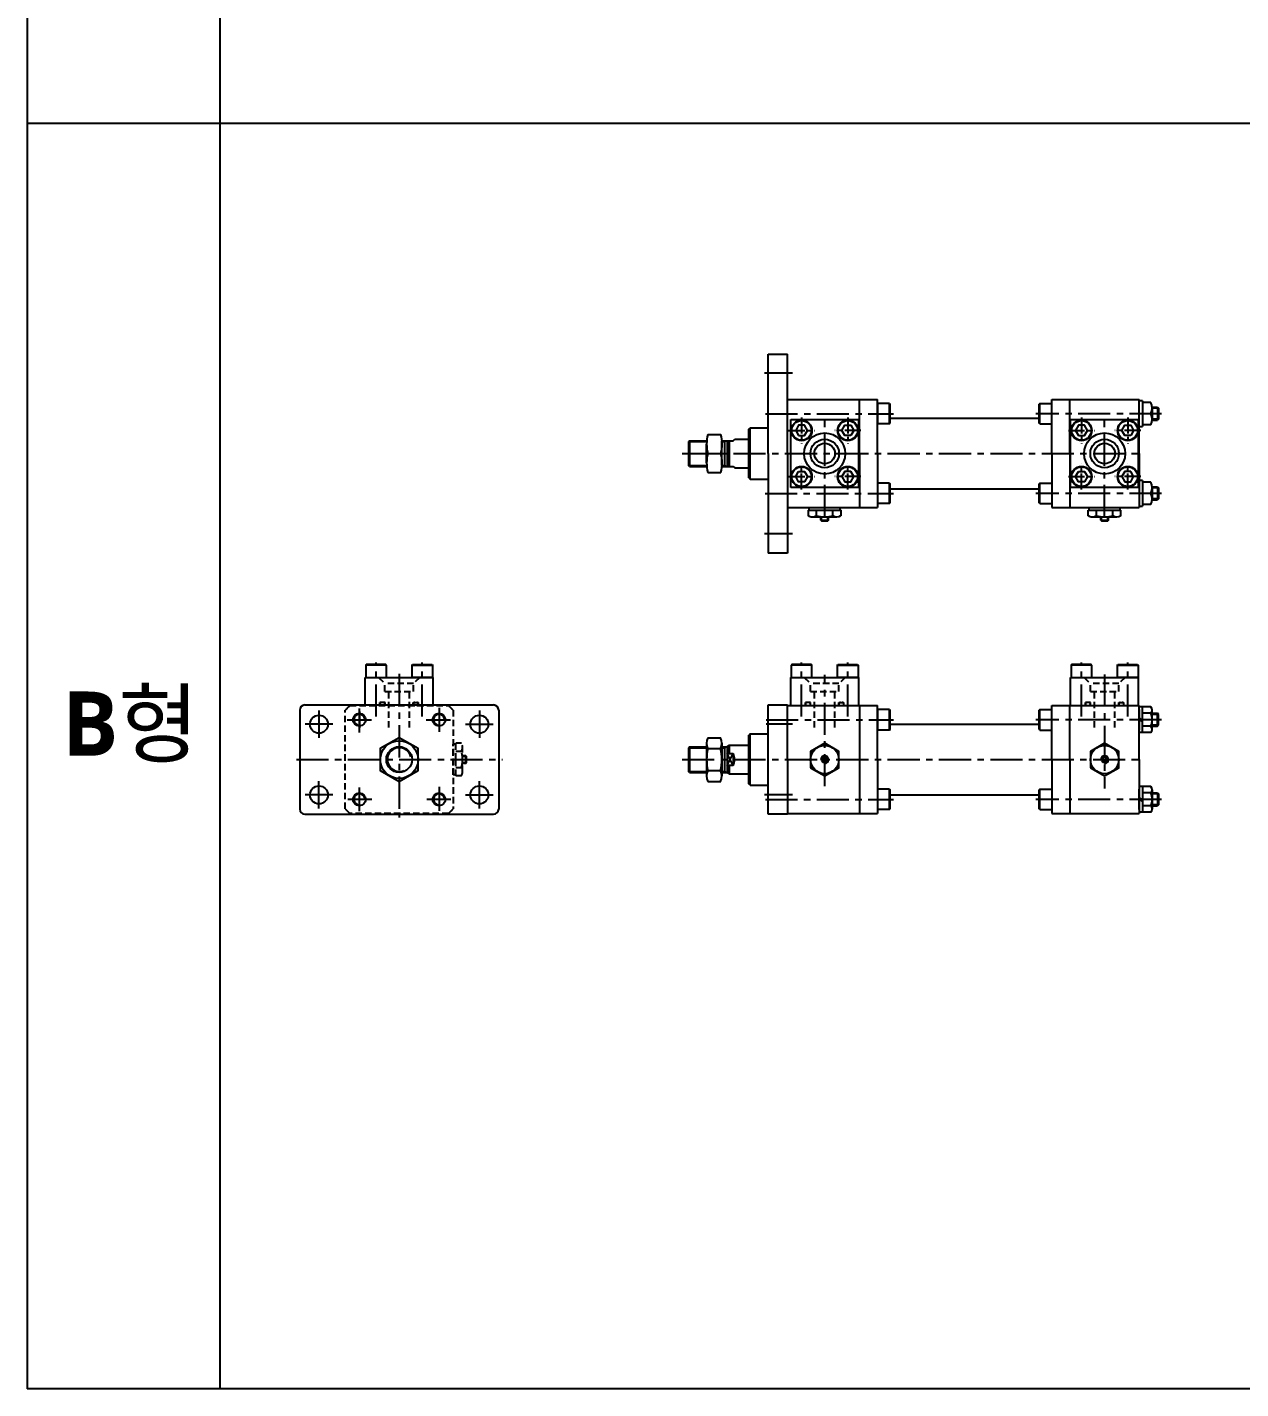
# Model space of a CAD drawing. Extents: x -819 to 9283, y 0 to 5329.
# Drawn here: x 0 to 945, y 3208 to 4268 of the extents above; entities that cross this region are included whole.
import ezdxf

# ---------------------------------------------------------------- set-up
doc = ezdxf.new("R2010")
doc.units = 0
doc.header["$LTSCALE"] = 10
doc.header["$MEASUREMENT"] = 0
for name, pattern in [('CENTER', [2, 1.25, -0.25, 0.25, -0.25]), ('CENTERX2', [4, 2.5, -0.5, 0.5, -0.5]), ('HIDDENX2', [0.75, 0.5, -0.25])]:
    doc.linetypes.add(name, pattern=pattern)
doc.layers.get('0').update_dxf_attribs({"linetype": 'CONTINUOUS'})
for name, color, linetype in [('CEN', 1, 'CENTERX2'), ('CENTER', 1, 'CENTER'), ('DIM', 2, 'CONTINUOUS'), ('HID', 2, 'HIDDENX2'), ('ML', 7, 'CONTINUOUS')]:
    doc.layers.add(name, color=color, linetype=linetype)
doc.styles.add('문자', font='romans.shx')

msp = doc.modelspace()

# ---------------------------------------------------------------- linework, layer by layer
for p, q in [((0, 5328.6), (0, 3208.2)), ((150, 5328.6), (150, 3208.2)), ((5585.1, 4193.4), (0, 4193.4)), ((618.1, 3884.6), (618.6, 3884.1)), ((618.1, 3884.6), (624.1, 3884.6)), ((618.6, 3884.1), (623.6, 3884.1)), ((624.1, 3884.6), (623.6, 3884.1)), ((836.1, 3884.6), (836.6, 3884.1)), ((836.1, 3884.6), (842.1, 3884.6)), ((836.6, 3884.1), (841.6, 3884.1)), ((842.1, 3884.6), (841.6, 3884.1)), ((5585.1, 3208.2), (0, 3208.2))]:
    msp.add_line(p, q)
at = {"color": 7, "linetype": 'Continuous'}
for p, q in [((608.4, 3888.1), (608.4, 3892.5)), ((608.4, 3892.5), (621.1, 3892.5)), ((609.1, 3894.5), (633.1, 3894.5)), ((609.1, 3892.5), (609.1, 3894.5)), ((614.7, 3888.1), (614.7, 3892.5)), ((621.1, 3894.5), (628.6, 3894.5)), ((621.1, 3892.5), (633.8, 3892.5)), ((627.4, 3888.1), (627.4, 3892.5)), ((633.1, 3892.5), (633.1, 3894.5)), ((633.8, 3888.1), (633.8, 3892.5)), ((826.4, 3888.1), (826.4, 3892.5)), ((826.4, 3892.5), (839.1, 3892.5)), ((827.1, 3894.5), (851.1, 3894.5)), ((827.1, 3892.5), (827.1, 3894.5)), ((832.7, 3888.1), (832.7, 3892.5)), ((839.1, 3894.5), (846.6, 3894.5)), ((839.1, 3892.5), (851.8, 3892.5)), ((845.4, 3888.1), (845.4, 3892.5)), ((851.1, 3892.5), (851.1, 3894.5)), ((851.8, 3888.1), (851.8, 3892.5)), ((611.5, 3887.1), (630.6, 3887.1)), ((618.6, 3884.1), (618.6, 3887.1)), ((623.6, 3884.1), (623.6, 3887.1)), ((829.5, 3887.1), (848.6, 3887.1)), ((836.6, 3884.1), (836.6, 3887.1)), ((841.6, 3884.1), (841.6, 3887.1))]:
    msp.add_line(p, q, dxfattribs=at)
at = {"color": 3}
for p, q in [((618.1, 3884.6), (618.1, 3887.1)), ((624.1, 3884.6), (624.1, 3887.1)), ((836.1, 3884.6), (836.1, 3887.1)), ((842.1, 3884.6), (842.1, 3887.1))]:
    msp.add_line(p, q, dxfattribs=at)
at = {"color": 7, "linetype": 'Continuous'}
for points in [[(610.1, 3691.8), (621.1, 3685.5), (632.1, 3691.8), (632.1, 3704.5), (621.1, 3710.9), (610.1, 3704.5)], [(828.1, 3691.8), (839.1, 3685.5), (850.1, 3691.8), (850.1, 3704.5), (839.1, 3710.9), (828.1, 3704.5)], [(620.2, 3699.7), (619.3, 3698.2), (620.2, 3696.7), (621.9, 3696.7), (622.8, 3698.2), (621.9, 3699.7)], [(838.2, 3699.7), (837.3, 3698.2), (838.2, 3696.7), (839.9, 3696.7), (840.8, 3698.2), (839.9, 3699.7)]]:
    msp.add_lwpolyline(points, close=True, dxfattribs=at)
for centre, radius in [((621.1, 3698.2), 11), ((621.1, 3698.2), 2.5), ((839.1, 3698.2), 11), ((839.1, 3698.2), 2.5)]:
    msp.add_circle(centre, radius, dxfattribs=at)
for centre, radius, start, end in [((611.5, 3892.8), 5.62, 235.6158, 270), ((611.5, 3892.8), 5.62, 235.6158, 304.3842), ((621.1, 3908.1), 21, 252.412, 270), ((621.1, 3908.1), 21, 270, 287.588), ((630.6, 3892.8), 5.62, 235.6158, 304.3842), ((829.5, 3892.8), 5.62, 235.6158, 270), ((829.5, 3892.8), 5.62, 235.6158, 304.3842), ((839.1, 3908.1), 21, 252.412, 270), ((839.1, 3908.1), 21, 270, 287.588), ((848.6, 3892.8), 5.62, 235.6158, 304.3842)]:
    msp.add_arc(centre, radius, start, end, dxfattribs=at)
at = {"layer": 'CEN'}
for p, q in [((595.9, 3999), (574.3, 3999)), ((575, 3967.5), (674.6, 3967.5)), ((621.1, 3887), (621.1, 3966)), ((883.5, 3967.5), (785.5, 3967.5)), ((839.1, 3887), (839.1, 3966)), ((510.1, 3936.5), (869.9, 3936.5)), ((574.6, 3905.5), (674.6, 3905.5)), ((883.5, 3905.5), (785.5, 3905.5)), ((595.9, 3874), (574.3, 3874)), ((271.7, 3731.7), (271.7, 3773.8)), ((289.7, 3764.9), (289.7, 3653.2)), ((307.7, 3731.7), (307.7, 3773.8)), ((603.1, 3731.7), (603.1, 3773.8)), ((621.1, 3677.4), (621.1, 3764.2)), ((639.1, 3731.7), (639.1, 3773.8)), ((821.1, 3731.7), (821.1, 3773.8)), ((839.1, 3764.4), (839.1, 3675.6)), ((857.1, 3731.7), (857.1, 3773.8)), ((227.2, 3736.4), (227.2, 3715)), ((258.7, 3735.6), (258.7, 3722.8)), ((352.2, 3736.4), (352.2, 3715)), ((237.9, 3725.7), (216.4, 3725.7)), ((252.3, 3729.2), (265.1, 3729.2)), ((341.4, 3725.7), (362.9, 3725.7)), ((595.9, 3725.7), (575.4, 3725.7)), ((575.5, 3729.2), (674.6, 3729.2)), ((883.5, 3729.2), (785.5, 3729.2)), ((209.7, 3698.2), (370.1, 3698.2)), ((510.1, 3698.2), (869.9, 3698.2)), ((227.2, 3660), (227.2, 3681.4)), ((352.2, 3660), (352.2, 3681.4)), ((237.9, 3670.7), (216.4, 3670.7)), ((341.4, 3670.7), (362.9, 3670.7)), ((595.9, 3670.7), (574.3, 3670.7)), ((574.9, 3667.2), (674.6, 3667.2)), ((883.5, 3667.2), (785.5, 3667.2))]:
    msp.add_line(p, q, dxfattribs=at)
at = {"layer": 'CEN', "color": 1, "linetype": 'CENTER', "ltscale": 1.5}
for p, q in [((258.7, 3719.3), (258.7, 3739)), ((320.7, 3738.5), (320.7, 3719.9)), ((249.3, 3729.2), (268, 3729.2)), ((310.8, 3729.2), (330.5, 3729.2)), ((258.7, 3657.9), (258.7, 3676.5)), ((320.7, 3677), (320.7, 3657.3)), ((268.5, 3667.2), (248.8, 3667.2)), ((330, 3667.2), (311.3, 3667.2))]:
    msp.add_line(p, q, dxfattribs=at)
at = {"layer": 'CENTER'}
for p, q in [((603.1, 3964.6), (603.1, 3944.4)), ((639.1, 3964.6), (639.1, 3944.4)), ((821.1, 3964.6), (821.1, 3944.4)), ((857.1, 3964.6), (857.1, 3944.4)), ((593, 3954.5), (613.2, 3954.5)), ((649.2, 3954.5), (629, 3954.5)), ((811, 3954.5), (831.2, 3954.5)), ((867.2, 3954.5), (847, 3954.5)), ((603.1, 3908.4), (603.1, 3928.6)), ((639.1, 3908.4), (639.1, 3928.6)), ((821.1, 3908.4), (821.1, 3928.6)), ((857.1, 3908.4), (857.1, 3928.6)), ((593, 3918.5), (613.2, 3918.5)), ((649.2, 3918.5), (629, 3918.5)), ((811, 3918.5), (831.2, 3918.5)), ((867.2, 3918.5), (847, 3918.5))]:
    msp.add_line(p, q, dxfattribs=at)
at = {"layer": 'DIM'}
for p, q in [((881.1, 3971.8), (876.1, 3971.8)), ((881.1, 3963.3), (876.1, 3963.3)), ((515.1, 3945.8), (529.1, 3945.8)), ((541.1, 3945.8), (543.1, 3945.8)), ((543.1, 3945.8), (544.4, 3946.5)), ((515.1, 3927.3), (529.1, 3927.3)), ((541.1, 3927.3), (543.1, 3927.3)), ((543.1, 3927.3), (544.4, 3926.5)), ((881.1, 3909.8), (876.1, 3909.8)), ((881.1, 3901.3), (876.1, 3901.3)), ((881.1, 3733.4), (876.1, 3733.4)), ((881.1, 3724.9), (876.1, 3724.9)), ((515.1, 3707.4), (529.1, 3707.4)), ((541.1, 3707.4), (543.1, 3707.4)), ((543.1, 3707.4), (544.4, 3708.2)), ((545.1, 3693.6), (549.7, 3702.8)), ((549.7, 3693.6), (545.1, 3702.8)), ((515.1, 3688.9), (529.1, 3688.9)), ((541.1, 3688.9), (543.1, 3688.9)), ((543.1, 3688.9), (544.4, 3688.2)), ((881.1, 3671.4), (876.1, 3671.4)), ((881.1, 3662.9), (876.1, 3662.9))]:
    msp.add_line(p, q, dxfattribs=at)
for centre, radius, start, end in [((258.7, 3729.2), 4.25, 353.2437, 276.7563), ((320.7, 3729.2), 4.25, 353.2437, 276.7563), ((289.7, 3698.2), 9.25, 13.7579, 292.8554), ((621.1, 3698.2), 3, 270, 180), ((839.1, 3698.2), 3, 270, 180), ((258.7, 3667.2), 4.25, 353.2437, 276.7563), ((320.7, 3667.2), 4.25, 353.2437, 276.7563)]:
    msp.add_arc(centre, radius, start, end, dxfattribs=at)
at = {"layer": 'HID'}
for p, q in [((273.7, 3762.2), (278.6, 3757.3)), ((300.8, 3757.3), (278.6, 3757.3)), ((278.6, 3751.2), (278.6, 3757.3)), ((278.6, 3751.2), (278.6, 3757.3)), ((305.7, 3762.2), (300.8, 3757.3)), ((300.8, 3751.2), (300.8, 3757.3)), ((605.1, 3762.2), (610, 3757.3)), ((610, 3751.2), (610, 3757.3)), ((632.2, 3757.3), (610, 3757.3)), ((610, 3751.2), (610, 3757.3)), ((637.1, 3762.2), (632.2, 3757.3)), ((632.2, 3751.2), (632.2, 3757.3)), ((823.1, 3762.2), (828, 3757.3)), ((850.2, 3757.3), (828, 3757.3)), ((828, 3751.2), (828, 3757.3)), ((828, 3751.2), (828, 3757.3)), ((855.1, 3762.2), (850.2, 3757.3)), ((850.2, 3751.2), (850.2, 3757.3)), ((278.7, 3742.6), (274.7, 3742.6)), ((274.7, 3740.2), (274.7, 3742.6)), ((278.6, 3751.2), (300.8, 3751.2)), ((278.7, 3740.2), (278.7, 3742.6)), ((281.7, 3723.2), (281.7, 3751.2)), ((297.7, 3723.2), (297.7, 3751.2)), ((300.7, 3742.6), (304.7, 3742.6)), ((300.7, 3740.2), (300.7, 3742.6)), ((304.7, 3740.2), (304.7, 3742.6)), ((606.1, 3740.2), (606.1, 3742.6)), ((610.1, 3742.6), (606.1, 3742.6)), ((610, 3751.2), (632.2, 3751.2)), ((610.1, 3740.2), (610.1, 3742.6)), ((613.1, 3723.2), (613.1, 3751.2)), ((629.1, 3723.2), (629.1, 3751.2)), ((632.1, 3740.2), (632.1, 3742.6)), ((632.1, 3742.6), (636.1, 3742.6)), ((636.1, 3740.2), (636.1, 3742.6)), ((828.1, 3742.6), (824.1, 3742.6)), ((824.1, 3740.2), (824.1, 3742.6)), ((828, 3751.2), (850.2, 3751.2)), ((828.1, 3740.2), (828.1, 3742.6)), ((831.1, 3723.2), (831.1, 3751.2)), ((847.1, 3723.2), (847.1, 3751.2)), ((850.1, 3742.6), (854.1, 3742.6)), ((850.1, 3740.2), (850.1, 3742.6)), ((854.1, 3740.2), (854.1, 3742.6)), ((247.7, 3659.8), (247.7, 3736.6)), ((251.3, 3740.2), (328.1, 3740.2)), ((263.2, 3740.7), (263.2, 3740.2)), ((316.2, 3740.7), (316.2, 3740.2)), ((331.7, 3736.6), (331.7, 3659.8)), ((338.1, 3710.9), (333.7, 3710.9)), ((333.7, 3698.2), (333.7, 3710.9)), ((331.7, 3686.2), (331.7, 3710.2)), ((333.7, 3710.2), (331.7, 3710.2)), ((338.1, 3704.5), (333.7, 3704.5)), ((339.1, 3688.7), (339.1, 3707.7)), ((341.6, 3701.2), (339.1, 3701.2)), ((342.1, 3700.7), (339.1, 3700.7)), ((341.6, 3695.2), (341.6, 3701.2)), ((341.6, 3701.2), (342.1, 3700.7)), ((342.1, 3695.7), (342.1, 3700.7)), ((333.7, 3685.5), (333.7, 3698.2)), ((338.1, 3691.8), (333.7, 3691.8)), ((342.1, 3695.7), (339.1, 3695.7)), ((341.6, 3695.2), (339.1, 3695.2)), ((341.6, 3695.2), (342.1, 3695.7)), ((333.7, 3686.2), (331.7, 3686.2)), ((338.1, 3685.5), (333.7, 3685.5)), ((328.1, 3656.2), (251.3, 3656.2))]:
    msp.add_line(p, q, dxfattribs=at)
for centre, radius, start, end in [((275.9, 3741.4), 1.2, 90, 270), ((277.4, 3741.4), 1.2, 270, 90), ((301.9, 3741.4), 1.2, 90, 270), ((303.4, 3741.4), 1.2, 270, 90), ((607.3, 3741.4), 1.2, 90, 270), ((608.8, 3741.4), 1.2, 270, 90), ((633.3, 3741.4), 1.2, 90, 270), ((634.8, 3741.4), 1.2, 270, 90), ((825.3, 3741.4), 1.2, 90, 270), ((826.8, 3741.4), 1.2, 270, 90), ((851.3, 3741.4), 1.2, 90, 270), ((852.8, 3741.4), 1.2, 270, 90), ((289.7, 3698.2), 56.9, 132.4237, 137.5763), ((289.7, 3698.2), 56.9, 42.4237, 47.5763), ((333.4, 3707.7), 5.62, 325.6158, 34.3842), ((318.1, 3698.2), 21, 0, 17.588), ((318.1, 3698.2), 21, 342.412, 0), ((333.4, 3688.7), 5.62, 325.6158, 34.3842), ((333.4, 3688.7), 5.62, 325.6158, 0), ((289.7, 3698.2), 56.9, 222.4237, 227.5763), ((289.7, 3698.2), 56.9, 312.4237, 317.5763)]:
    msp.add_arc(centre, radius, start, end, dxfattribs=at)
at = {"layer": 'ML'}
for p, q in [((577.1, 3936.5), (577.1, 4014)), ((577.1, 4014), (592.1, 4014)), ((592.1, 3936.5), (592.1, 4014)), ((592.1, 3978.5), (662.1, 3978.5)), ((592.1, 3936.5), (592.1, 3978.5)), ((648.1, 3936.5), (648.1, 3978.5)), ((662.1, 3936.5), (662.1, 3978.5)), ((798.1, 3978.5), (866.1, 3978.5)), ((798.1, 3936.5), (798.1, 3978.5)), ((812.1, 3936.5), (812.1, 3978.5)), ((866.1, 3936.5), (866.1, 3978.5)), ((868.6, 3977.5), (866.1, 3977.5)), ((868.6, 3977.5), (868.6, 3957.5)), ((875.1, 3976.2), (868.6, 3976.2)), ((662.1, 3975.5), (662.1, 3959.5)), ((671.5, 3975.5), (662.1, 3975.5)), ((671.5, 3959.5), (671.5, 3975.5)), ((671.5, 3975.5), (672.1, 3974.9)), ((672.1, 3960.1), (672.1, 3974.9)), ((788.7, 3975.5), (788.1, 3974.9)), ((788.1, 3960.1), (788.1, 3974.9)), ((788.7, 3975.5), (798.1, 3975.5)), ((788.7, 3959.5), (788.7, 3975.5)), ((866.1, 3959.5), (866.1, 3975.5)), ((868.6, 3975.5), (868.6, 3959.5)), ((875.1, 3967.5), (868.6, 3967.5)), ((876, 3972.5), (880.3, 3972.5)), ((876.1, 3971.9), (876.1, 3963.2)), ((880.3, 3972.5), (880.3, 3962.5)), ((880.3, 3972.5), (881.1, 3971.8)), ((881.1, 3971.8), (881.1, 3963.3)), ((562.1, 3955.5), (563.1, 3956.5)), ((562.1, 3917.5), (562.1, 3955.5)), ((563.1, 3956.5), (577.1, 3956.5)), ((563.1, 3916.5), (563.1, 3956.5)), ((594.6, 3910), (594.6, 3963)), ((594.6, 3963), (647.6, 3963)), ((647.6, 3910), (647.6, 3963)), ((647.6, 3963), (647.6, 3910)), ((671.5, 3959.5), (662.1, 3959.5)), ((671.5, 3959.5), (672.1, 3960.1)), ((672.1, 3964), (788.1, 3964)), ((788.7, 3959.5), (788.1, 3960.1)), ((788.7, 3959.5), (798.1, 3959.5)), ((812.6, 3963), (865.6, 3963)), ((812.6, 3910), (812.6, 3963)), ((865.6, 3963), (865.6, 3910)), ((865.6, 3910), (865.6, 3963)), ((866.1, 3957.5), (868.6, 3957.5)), ((875.1, 3958.9), (868.6, 3958.9)), ((876, 3962.5), (880.3, 3962.5)), ((881.1, 3963.3), (880.3, 3962.5)), ((515.8, 3946.5), (515.1, 3945.8)), ((515.1, 3945.8), (515.1, 3927.3)), ((515.8, 3946.5), (515.8, 3926.5)), ((515.8, 3946.5), (529.1, 3946.5)), ((530.1, 3951.3), (540.1, 3951.3)), ((541.1, 3946.5), (545.1, 3946.5)), ((541.1, 3927.1), (541.1, 3946)), ((543.1, 3946.5), (543.1, 3926.5)), ((545.1, 3946.5), (545.1, 3926.5)), ((545.1, 3946.5), (549.7, 3946.5)), ((546.6, 3946.5), (546.6, 3936.5)), ((549.7, 3946.5), (551, 3947.7)), ((551, 3947.7), (562.1, 3947.7)), ((529.1, 3929.2), (529.1, 3943.9)), ((530.1, 3936.5), (540.1, 3936.5)), ((546.6, 3936.5), (546.6, 3926.5)), ((577.1, 3936.5), (577.1, 3859)), ((592.1, 3936.5), (592.1, 3894.5)), ((592.1, 3936.5), (592.1, 3859)), ((648.1, 3936.5), (648.1, 3894.5)), ((662.1, 3936.5), (662.1, 3894.5)), ((798.1, 3936.5), (798.1, 3894.5)), ((812.1, 3936.5), (812.1, 3894.5)), ((866.1, 3936.5), (866.1, 3894.5)), ((515.8, 3926.5), (515.1, 3927.3)), ((515.8, 3926.5), (529.1, 3926.5)), ((541.1, 3926.5), (545.1, 3926.5)), ((545.1, 3926.5), (549.7, 3926.5)), ((549.7, 3926.5), (551, 3925.3)), ((551, 3925.3), (562.1, 3925.3)), ((530.1, 3921.8), (540.1, 3921.8)), ((562.1, 3917.5), (563.1, 3916.5)), ((563.1, 3916.5), (577.1, 3916.5)), ((662.1, 3913.5), (662.1, 3897.5)), ((671.5, 3913.5), (662.1, 3913.5)), ((671.5, 3897.5), (671.5, 3913.5)), ((671.5, 3913.5), (672.1, 3912.9)), ((672.1, 3898.1), (672.1, 3912.9)), ((788.7, 3913.5), (788.1, 3912.9)), ((788.1, 3898.1), (788.1, 3912.9)), ((788.7, 3913.5), (798.1, 3913.5)), ((788.7, 3897.5), (788.7, 3913.5)), ((868.6, 3915.5), (866.1, 3915.5)), ((868.6, 3915.5), (868.6, 3895.5)), ((875.1, 3914.2), (868.6, 3914.2)), ((647.6, 3910), (594.6, 3910)), ((672.1, 3909), (788.1, 3909)), ((865.6, 3910), (812.6, 3910)), ((875.1, 3905.5), (868.6, 3905.5)), ((876, 3910.5), (880.3, 3910.5)), ((876.1, 3909.9), (876.1, 3901.2)), ((880.3, 3910.5), (881.1, 3909.8)), ((880.3, 3910.5), (880.3, 3900.5)), ((881.1, 3909.8), (881.1, 3901.3)), ((592.1, 3894.5), (662.1, 3894.5)), ((671.5, 3897.5), (662.1, 3897.5)), ((671.5, 3897.5), (672.1, 3898.1)), ((788.7, 3897.5), (788.1, 3898.1)), ((788.7, 3897.5), (798.1, 3897.5)), ((798.1, 3894.5), (866.1, 3894.5)), ((866.1, 3895.5), (868.6, 3895.5)), ((875.1, 3896.9), (868.6, 3896.9)), ((876, 3900.5), (880.3, 3900.5)), ((881.1, 3901.3), (880.3, 3900.5)), ((592.1, 3859), (577.1, 3859)), ((264, 3772.2), (263.7, 3771.6)), ((263.7, 3771.6), (263.7, 3762.2)), ((279.7, 3771.6), (263.7, 3771.6)), ((279.3, 3772.2), (264, 3772.2)), ((279.7, 3771.6), (279.3, 3772.2)), ((279.7, 3762.2), (279.7, 3771.6)), ((299.7, 3771.6), (300, 3772.2)), ((299.7, 3762.2), (299.7, 3771.6)), ((299.7, 3771.6), (315.7, 3771.6)), ((300, 3772.2), (315.3, 3772.2)), ((315.3, 3772.2), (315.7, 3771.6)), ((315.7, 3771.6), (315.7, 3762.2)), ((595.4, 3772.2), (595.1, 3771.6)), ((595.1, 3771.6), (595.1, 3762.2)), ((611.1, 3771.6), (595.1, 3771.6)), ((610.7, 3772.2), (595.4, 3772.2)), ((611.1, 3771.6), (610.7, 3772.2)), ((611.1, 3762.2), (611.1, 3771.6)), ((631.1, 3771.6), (631.4, 3772.2)), ((631.1, 3762.2), (631.1, 3771.6)), ((631.1, 3771.6), (647.1, 3771.6)), ((631.4, 3772.2), (646.7, 3772.2)), ((646.7, 3772.2), (647.1, 3771.6)), ((647.1, 3771.6), (647.1, 3762.2)), ((813.4, 3772.2), (813.1, 3771.6)), ((813.1, 3771.6), (813.1, 3762.2)), ((829.1, 3771.6), (813.1, 3771.6)), ((828.7, 3772.2), (813.4, 3772.2)), ((829.1, 3771.6), (828.7, 3772.2)), ((829.1, 3762.2), (829.1, 3771.6)), ((849.1, 3771.6), (849.4, 3772.2)), ((849.1, 3762.2), (849.1, 3771.6)), ((849.1, 3771.6), (865.1, 3771.6)), ((849.4, 3772.2), (864.7, 3772.2)), ((864.7, 3772.2), (865.1, 3771.6)), ((865.1, 3771.6), (865.1, 3762.2)), ((263.2, 3762.2), (316.2, 3762.2)), ((263.2, 3740.7), (263.2, 3762.2)), ((315.7, 3762.2), (299.7, 3762.2)), ((316.2, 3740.7), (316.2, 3762.2)), ((594.6, 3762.2), (647.6, 3762.2)), ((594.6, 3740.2), (594.6, 3762.2)), ((647.1, 3762.2), (631.1, 3762.2)), ((647.6, 3740.2), (647.6, 3762.2)), ((812.6, 3762.2), (865.6, 3762.2)), ((812.6, 3740.2), (812.6, 3762.2)), ((865.1, 3762.2), (849.1, 3762.2)), ((865.6, 3740.2), (865.6, 3762.2)), ((212.2, 3736.7), (212.2, 3659.7)), ((216.2, 3740.7), (363.2, 3740.7)), ((367.2, 3736.7), (367.2, 3659.7)), ((577.1, 3740.7), (592.1, 3740.7)), ((577.1, 3655.7), (577.1, 3740.7)), ((592.1, 3698.2), (592.1, 3740.7)), ((592.1, 3698.2), (592.1, 3740.2)), ((592.1, 3740.2), (662.1, 3740.2)), ((592.1, 3698.2), (592.1, 3740.2)), ((648.1, 3740.2), (648.1, 3656.2)), ((662.1, 3698.2), (662.1, 3740.2)), ((662.1, 3737.2), (662.1, 3721.2)), ((671.5, 3737.2), (662.1, 3737.2)), ((671.5, 3721.2), (671.5, 3737.2)), ((671.5, 3737.2), (672.1, 3736.6)), ((672.1, 3721.8), (672.1, 3736.6)), ((788.7, 3737.2), (788.1, 3736.6)), ((788.1, 3721.8), (788.1, 3736.6)), ((788.7, 3737.2), (798.1, 3737.2)), ((788.7, 3721.2), (788.7, 3737.2)), ((798.1, 3740.2), (866.1, 3740.2)), ((798.1, 3698.2), (798.1, 3740.2)), ((812.1, 3698.2), (812.1, 3740.2)), ((866.1, 3698.2), (866.1, 3740.2)), ((875.1, 3739.2), (866.1, 3739.2)), ((866.1, 3737.2), (866.1, 3721.2)), ((868.6, 3719.2), (868.6, 3739)), ((868.6, 3721.2), (868.6, 3737.2)), ((875.1, 3734.2), (868.6, 3734.2)), ((876.1, 3736.5), (876.1, 3736.7)), ((876.1, 3721.7), (876.1, 3736.5)), ((876.1, 3734.2), (880.3, 3734.2)), ((880.3, 3724.2), (880.3, 3734.2)), ((881.1, 3733.4), (880.3, 3734.2)), ((881.1, 3724.9), (881.1, 3733.4)), ((671.5, 3721.2), (672.1, 3721.8)), ((672.1, 3725.7), (788.1, 3725.7)), ((788.7, 3721.2), (788.1, 3721.8)), ((868.6, 3728.7), (866.1, 3730.9)), ((868.6, 3727.5), (866.1, 3729.7)), ((875.1, 3724.2), (868.6, 3724.2)), ((876.1, 3724.2), (880.3, 3724.2)), ((880.3, 3724.2), (881.1, 3724.9)), ((529.1, 3710.9), (529.1, 3685.4)), ((530.1, 3715.2), (540.1, 3715.2)), ((541.1, 3710.9), (541.1, 3685.4)), ((541.1, 3710.9), (541.1, 3685.4)), ((563.1, 3718.2), (562.1, 3717.2)), ((562.1, 3679.2), (562.1, 3717.2)), ((562.1, 3713.3), (562.1, 3713.2)), ((563.1, 3678.2), (563.1, 3718.2)), ((563.1, 3718.2), (577.1, 3718.2)), ((671.5, 3721.2), (662.1, 3721.2)), ((788.7, 3721.2), (798.1, 3721.2)), ((875.1, 3719.2), (866.1, 3719.2)), ((515.8, 3708.2), (515.1, 3707.4)), ((515.1, 3707.4), (515.1, 3688.9)), ((515.8, 3708.2), (515.8, 3688.2)), ((515.8, 3708.2), (529.1, 3708.2)), ((530.1, 3706.7), (540.1, 3706.7)), ((541.1, 3708.2), (545.1, 3708.2)), ((543.1, 3708.2), (543.1, 3688.2)), ((545.1, 3708.2), (546.6, 3709.4)), ((545.1, 3708.2), (545.1, 3688.2)), ((545.1, 3702.8), (549.7, 3702.8)), ((546.6, 3709.4), (562.1, 3709.4)), ((546.6, 3709.4), (546.6, 3702.8)), ((549.7, 3702.8), (549.7, 3693.6)), ((592.1, 3698.2), (592.1, 3710.5)), ((530.1, 3689.7), (540.1, 3689.7)), ((549.7, 3693.6), (545.1, 3693.6)), ((546.6, 3693.6), (546.6, 3687)), ((592.1, 3698.2), (592.1, 3656.2)), ((592.1, 3698.2), (592.1, 3656.2)), ((592.1, 3698.2), (592.1, 3655.7)), ((662.1, 3698.2), (662.1, 3656.2)), ((798.1, 3698.2), (798.1, 3656.2)), ((812.1, 3698.2), (812.1, 3656.2)), ((866.1, 3698.2), (866.1, 3656.2)), ((515.8, 3688.2), (515.1, 3688.9)), ((515.8, 3688.2), (529.1, 3688.2)), ((530.1, 3681.2), (540.1, 3681.2)), ((541.1, 3688.2), (543.7, 3688.2)), ((541.1, 3688.2), (545.1, 3688.2)), ((546.6, 3687), (545.1, 3688.2)), ((546.6, 3687), (562.1, 3687)), ((563.1, 3678.2), (562.1, 3679.2)), ((563.1, 3678.2), (577.1, 3678.2)), ((671.5, 3675.2), (662.1, 3675.2)), ((662.1, 3675.2), (662.1, 3659.2)), ((671.5, 3659.2), (671.5, 3675.2)), ((671.5, 3675.2), (672.1, 3674.6)), ((672.1, 3659.8), (672.1, 3674.6)), ((672.1, 3670.7), (788.1, 3670.7)), ((788.7, 3675.2), (788.1, 3674.6)), ((788.1, 3659.8), (788.1, 3674.6)), ((788.7, 3659.2), (788.7, 3675.2)), ((788.7, 3675.2), (798.1, 3675.2)), ((875.1, 3677.2), (866.1, 3677.2)), ((866.1, 3659.2), (866.1, 3675.2)), ((868.6, 3666.7), (866.1, 3668.9)), ((868.6, 3677.2), (868.6, 3657.4)), ((868.6, 3675.2), (868.6, 3659.2)), ((875.1, 3672.2), (868.6, 3672.2)), ((876.1, 3674.7), (876.1, 3659.8)), ((876.1, 3672.2), (880.3, 3672.2)), ((880.3, 3672.2), (880.3, 3662.2)), ((880.3, 3672.2), (881.1, 3671.4)), ((881.1, 3671.4), (881.1, 3662.9)), ((671.5, 3659.2), (662.1, 3659.2)), ((671.5, 3659.2), (672.1, 3659.8)), ((788.7, 3659.2), (788.1, 3659.8)), ((788.7, 3659.2), (798.1, 3659.2)), ((868.6, 3665.5), (866.1, 3667.7)), ((875.1, 3662.2), (868.6, 3662.2)), ((876.1, 3662.2), (880.3, 3662.2)), ((876.1, 3659.8), (876.1, 3659.7)), ((881.1, 3662.9), (880.3, 3662.2)), ((216.2, 3655.7), (363.2, 3655.7)), ((592.1, 3655.7), (577.1, 3655.7)), ((592.1, 3656.2), (662.1, 3656.2)), ((798.1, 3656.2), (866.1, 3656.2)), ((875.1, 3657.2), (866.1, 3657.2))]:
    msp.add_line(p, q, dxfattribs=at)
for points in [[(600.8, 3950.5), (605.4, 3950.5), (607.7, 3954.5), (605.4, 3958.5), (600.8, 3958.5), (598.5, 3954.5), (600.8, 3950.5)], [(641.4, 3950.5), (636.8, 3950.5), (634.5, 3954.5), (636.8, 3958.5), (641.4, 3958.5), (643.7, 3954.5), (641.4, 3950.5)], [(818.8, 3950.5), (823.4, 3950.5), (825.7, 3954.5), (823.4, 3958.5), (818.8, 3958.5), (816.5, 3954.5), (818.8, 3950.5)], [(859.4, 3950.5), (854.8, 3950.5), (852.5, 3954.5), (854.8, 3958.5), (859.4, 3958.5), (861.7, 3954.5), (859.4, 3950.5)], [(600.8, 3922.5), (605.4, 3922.5), (607.7, 3918.5), (605.4, 3914.5), (600.8, 3914.5), (598.5, 3918.5), (600.8, 3922.5)], [(641.4, 3922.5), (636.8, 3922.5), (634.5, 3918.5), (636.8, 3914.5), (641.4, 3914.5), (643.7, 3918.5), (641.4, 3922.5)], [(818.8, 3922.5), (823.4, 3922.5), (825.7, 3918.5), (823.4, 3914.5), (818.8, 3914.5), (816.5, 3918.5), (818.8, 3922.5)], [(859.4, 3922.5), (854.8, 3922.5), (852.5, 3918.5), (854.8, 3914.5), (859.4, 3914.5), (861.7, 3918.5), (859.4, 3922.5)]]:
    msp.add_lwpolyline(points, dxfattribs=at)
msp.add_lwpolyline([(289.7, 3715.2), (274.9, 3706.7), (274.9, 3689.7), (289.7, 3681.2), (304.4, 3689.7), (304.4, 3706.7)], close=True, dxfattribs=at)
for centre, radius in [((603.1, 3954.5), 8), ((603.1, 3954.5), 7.65), ((639.1, 3954.5), 8), ((639.1, 3954.5), 7.65), ((821.1, 3954.5), 8), ((821.1, 3954.5), 7.65), ((857.1, 3954.5), 8), ((857.1, 3954.5), 7.65), ((621.1, 3936.5), 16), ((621.1, 3936.5), 11.1), ((621.1, 3936.5), 8), ((839.1, 3936.5), 16), ((839.1, 3936.5), 11.1), ((839.1, 3936.5), 8), ((603.1, 3918.5), 8), ((603.1, 3918.5), 7.65), ((639.1, 3918.5), 8), ((639.1, 3918.5), 7.65), ((821.1, 3918.5), 8), ((821.1, 3918.5), 7.65), ((857.1, 3918.5), 8), ((857.1, 3918.5), 7.65), ((227.2, 3725.7), 7), ((258.7, 3729.2), 5), ((320.7, 3729.2), 5), ((352.2, 3725.7), 7), ((289.7, 3698.2), 14.7), ((289.7, 3698.2), 10), ((227.2, 3670.7), 7), ((258.7, 3667.2), 5), ((320.7, 3667.2), 5), ((352.2, 3670.7), 7)]:
    msp.add_circle(centre, radius, dxfattribs=at)
for centre, radius, start, end in [((866.4, 3971.9), 9.7, 333.4902, 26.5098), ((866.4, 3963.2), 9.7, 333.4902, 26.5098), ((556.7, 3943.9), 27.6, 164.5278, 195.4722), ((513.6, 3943.9), 27.6, 344.5278, 15.4722), ((556.7, 3929.2), 27.6, 164.5278, 195.4722), ((513.6, 3929.2), 27.6, 344.5278, 15.4722), ((866.4, 3909.9), 9.7, 333.4902, 26.5098), ((866.4, 3901.2), 9.7, 333.4902, 26.5098), ((216.2, 3736.7), 4, 90, 180), ((363.2, 3736.7), 4, 0, 90), ((872.5, 3736.7), 3.57, 315.6091, 44.3909), ((863.3, 3729.2), 12.8, 336.9397, 23.0603), ((872.5, 3721.7), 3.57, 315.6091, 44.3909), ((538.6, 3710.9), 9.53, 153.519, 206.481), ((531.5, 3710.9), 9.53, 333.519, 26.481), ((565.7, 3698.2), 36.6, 166.5803, 193.4197), ((504.4, 3698.2), 36.6, 346.5803, 13.4197), ((542.3, 3698.2), 8.69, 328.1092, 31.8908), ((538.6, 3685.4), 9.53, 153.519, 206.481), ((531.5, 3685.4), 9.53, 333.519, 26.481), ((872.5, 3674.7), 3.57, 315.6091, 44.3909), ((863.3, 3667.2), 12.8, 336.9397, 23.0603), ((216.2, 3659.7), 4, 180, 270), ((363.2, 3659.7), 4, 270, 0), ((872.5, 3659.7), 3.57, 315.6091, 44.3909)]:
    msp.add_arc(centre, radius, start, end, dxfattribs=at)

# ---------------------------------------------------------------- texts
at = {"insert": (27.2, 3751.2), "char_height": 50, "attachment_point": 1, "style": '문자'}
msp.add_mtext_dynamic_manual_height_columns('{\\fMalgun Gothic|b1|i0|c129|p50;B형}', width=655.383, gutter_width=160, heights=[-66.4], dxfattribs=at)

doc.saveas('drawing.dxf')
